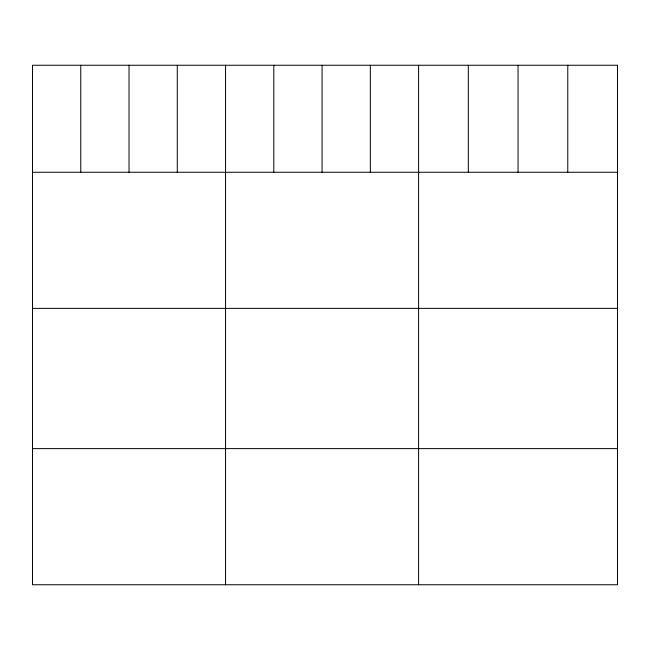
<?xml version="1.0" encoding="UTF-8"?>
<svg xmlns="http://www.w3.org/2000/svg" width="650" height="650" viewBox="0 0 650 650"><rect width="100%" height="100%" fill="white"/><g stroke="black" fill="none" stroke-linecap="round" stroke-linejoin="round"><path stroke-width="0.97" d="M32.5 172.258L617.5 172.258M32.5 308.376L617.5 308.376M32.5 448.622L617.5 448.622M567.775 65.252L567.775 172.258M518.05 65.252L518.05 172.258M468.325 65.252L468.325 172.258M418.6 65.252L418.6 584.748M370.338 65.252L370.338 172.258M322.075 65.252L322.075 172.258M273.812 65.252L273.812 172.258M225.55 65.252L225.55 584.748M177.287 65.252L177.287 172.258M129.025 65.252L129.025 172.258M80.763 65.252L80.763 172.258M617.5 65.252L32.5 65.252L32.5 584.748L617.5 584.748L617.5 65.252"/></g></svg>
